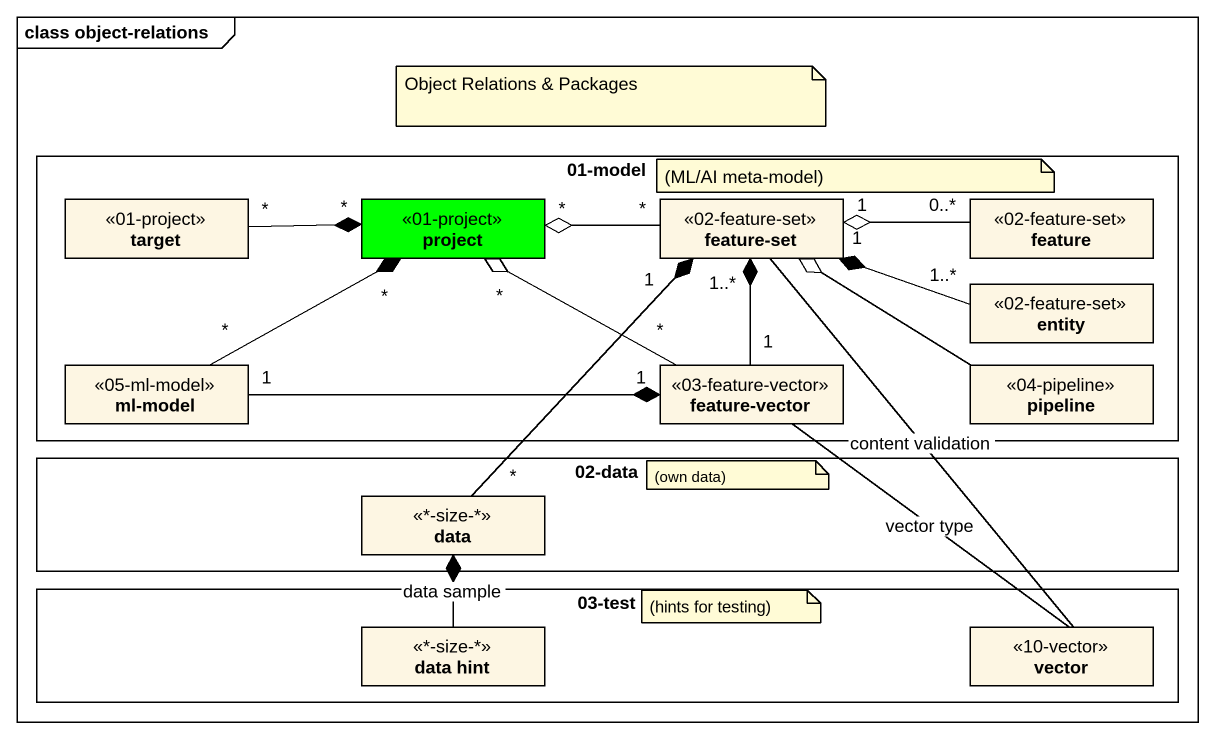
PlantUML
@startuml
mainframe class object-relations
hide circle
hide empty members
rectangle "01-model" as r01_model {
  class target <<01-project>>
  class project <<01-project>> #00FF00
  class "feature-set" as feature_set <<02-feature-set>>
  class feature <<02-feature-set>>
  class "entity" as entity_ <<02-feature-set>>
  class "ml-model" as ml_model <<05-ml-model>>
  class "feature-vector" as feature_vector <<03-feature-vector>>
  class pipeline <<04-pipeline>>
}
rectangle "02-data" as r02_data {
  class data <<*-size-*>>
}
rectangle "03-test" as r03_test {
  class "data hint" as data_hint <<*-size-*>>
  class vector <<10-vector>>
}
target "*" -right-* "*" project
feature_set "*" -left-o "*" project
feature_set -- vector : content validation
feature "0..*" -left-o "1" feature_set
entity_ "1..*" -left-* "1" feature_set
ml_model "*" -right-* "*" project
ml_model "1" -right-* "1" feature_vector
feature_vector "*" -left-o "*" project
feature_vector "1" -up-* "1..*" feature_set
feature_vector -- vector : vector type
pipeline -left-o feature_set
data "*" -up-* "1" feature_set
data_hint -up-* data : data sample
note as N1
  Object Relations & Packages
end note
note as N2
  (ML/AI meta-model)
end note
note as N3
  (own data)
end note
note as N4
  (hints for testing)
end note
@enduml
